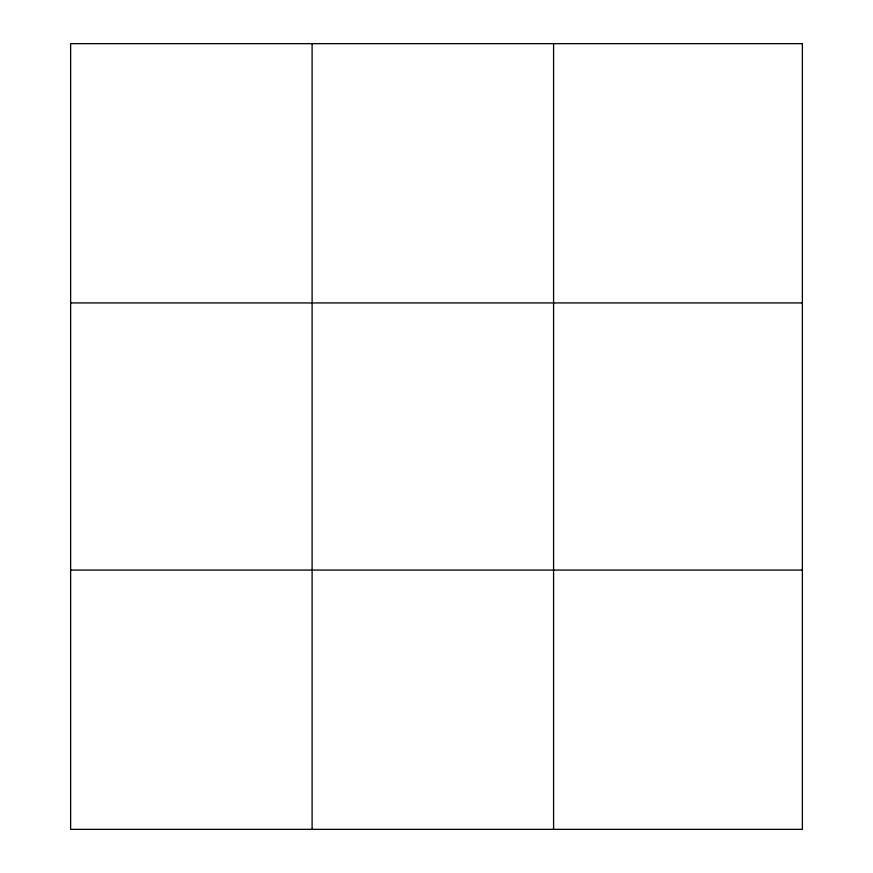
<?xml version="1.0" encoding="UTF-8"?>
<svg xmlns="http://www.w3.org/2000/svg" width="873" height="873" viewBox="0 0 873 873"><rect width="100%" height="100%" fill="white"/><g stroke="black" fill="none" stroke-linecap="round" stroke-linejoin="round"><path stroke-width="1.31" d="M312.108 43.65L312.108 829.35M553.58 43.65L553.58 829.35M70.626 302.931L802.374 302.931M70.626 570.069L802.374 570.069M802.374 43.65L802.374 829.35L70.626 829.35L70.626 43.65L802.374 43.65"/></g></svg>
